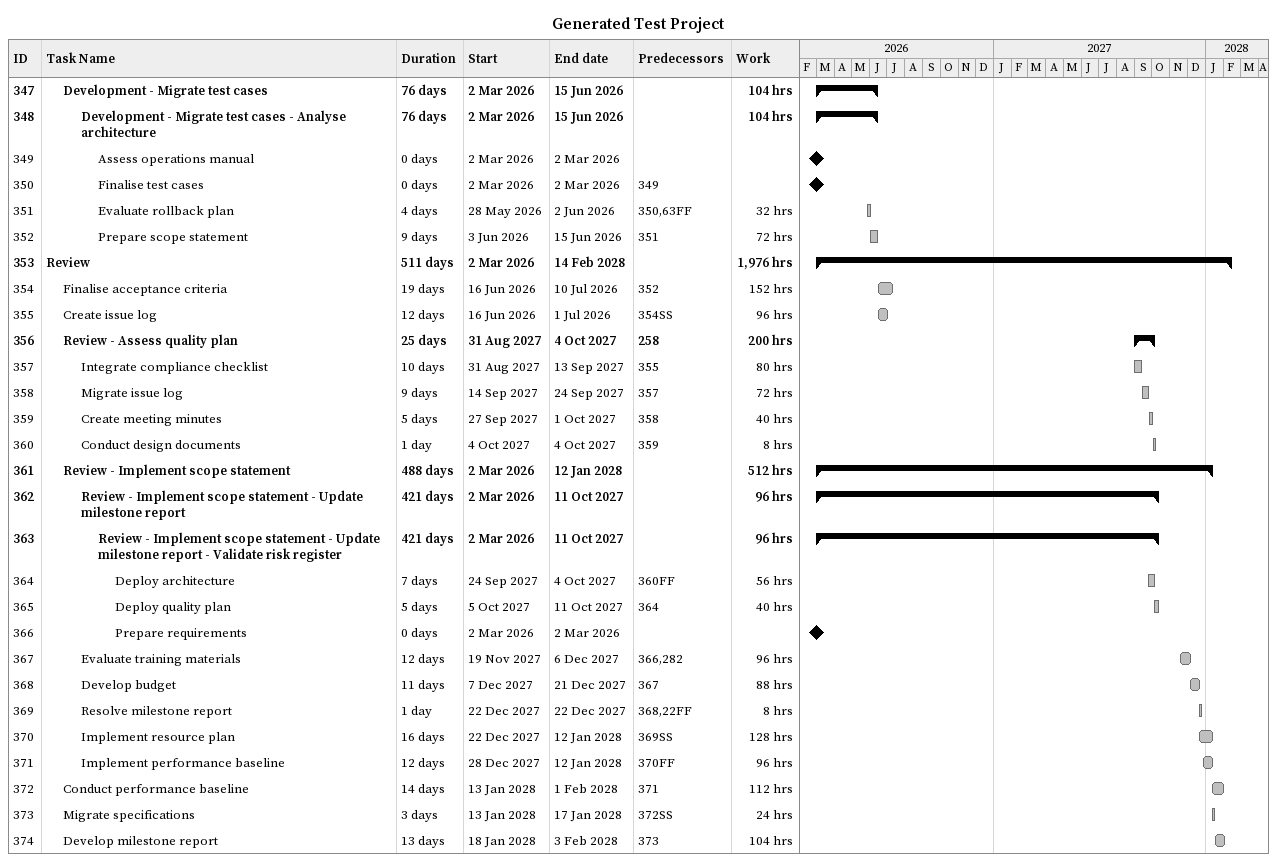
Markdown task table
Generated Test Project

| ID | Level | Task | Duration | Start | Finish | Predecessors | Work (h) |
|---|---|---|---|---|---|---|---|
| 347 | 2 | **Development - Migrate test cases** | 76d | 2026-03-02 | 2026-06-15 |  | 104 |
| 348 | 3 | **Development - Migrate test cases - Analyse architecture** | 76d | 2026-03-02 | 2026-06-15 |  | 104 |
| 349 | 4 | Assess operations manual | 0d | 2026-03-02 | 2026-03-02 |  |  |
| 350 | 4 | Finalise test cases | 0d | 2026-03-02 | 2026-03-02 | 349 |  |
| 351 | 4 | Evaluate rollback plan | 4d | 2026-05-28 | 2026-06-02 | 350, 63FF | 32 |
| 352 | 4 | Prepare scope statement | 9d | 2026-06-03 | 2026-06-15 | 351 | 72 |
| 353 | 1 | **Review** | 511d | 2026-03-02 | 2028-02-14 |  | 1976 |
| 354 | 2 | Finalise acceptance criteria | 19d | 2026-06-16 | 2026-07-10 | 352 | 152 |
| 355 | 2 | Create issue log | 12d | 2026-06-16 | 2026-07-01 | 354SS | 96 |
| 356 | 2 | **Review - Assess quality plan** | 25d | 2027-08-31 | 2027-10-04 | 258 | 200 |
| 357 | 3 | Integrate compliance checklist | 10d | 2027-08-31 | 2027-09-13 | 355 | 80 |
| 358 | 3 | Migrate issue log | 9d | 2027-09-14 | 2027-09-24 | 357 | 72 |
| 359 | 3 | Create meeting minutes | 5d | 2027-09-27 | 2027-10-01 | 358 | 40 |
| 360 | 3 | Conduct design documents | 1d | 2027-10-04 | 2027-10-04 | 359 | 8 |
| 361 | 2 | **Review - Implement scope statement** | 488d | 2026-03-02 | 2028-01-12 |  | 512 |
| 362 | 3 | **Review - Implement scope statement - Update milestone report** | 421d | 2026-03-02 | 2027-10-11 |  | 96 |
| 363 | 4 | **Review - Implement scope statement - Update milestone report - Validate risk register** | 421d | 2026-03-02 | 2027-10-11 |  | 96 |
| 364 | 5 | Deploy architecture | 7d | 2027-09-24 | 2027-10-04 | 360FF | 56 |
| 365 | 5 | Deploy quality plan | 5d | 2027-10-05 | 2027-10-11 | 364 | 40 |
| 366 | 5 | Prepare requirements | 0d | 2026-03-02 | 2026-03-02 |  |  |
| 367 | 3 | Evaluate training materials | 12d | 2027-11-19 | 2027-12-06 | 366, 282 | 96 |
| 368 | 3 | Develop budget | 11d | 2027-12-07 | 2027-12-21 | 367 | 88 |
| 369 | 3 | Resolve milestone report | 1d | 2027-12-22 | 2027-12-22 | 368, 22FF | 8 |
| 370 | 3 | Implement resource plan | 16d | 2027-12-22 | 2028-01-12 | 369SS | 128 |
| 371 | 3 | Implement performance baseline | 12d | 2027-12-28 | 2028-01-12 | 370FF | 96 |
| 372 | 2 | Conduct performance baseline | 14d | 2028-01-13 | 2028-02-01 | 371 | 112 |
| 373 | 2 | Migrate specifications | 3d | 2028-01-13 | 2028-01-17 | 372SS | 24 |
| 374 | 2 | Develop milestone report | 13d | 2028-01-18 | 2028-02-03 | 373 | 104 |
